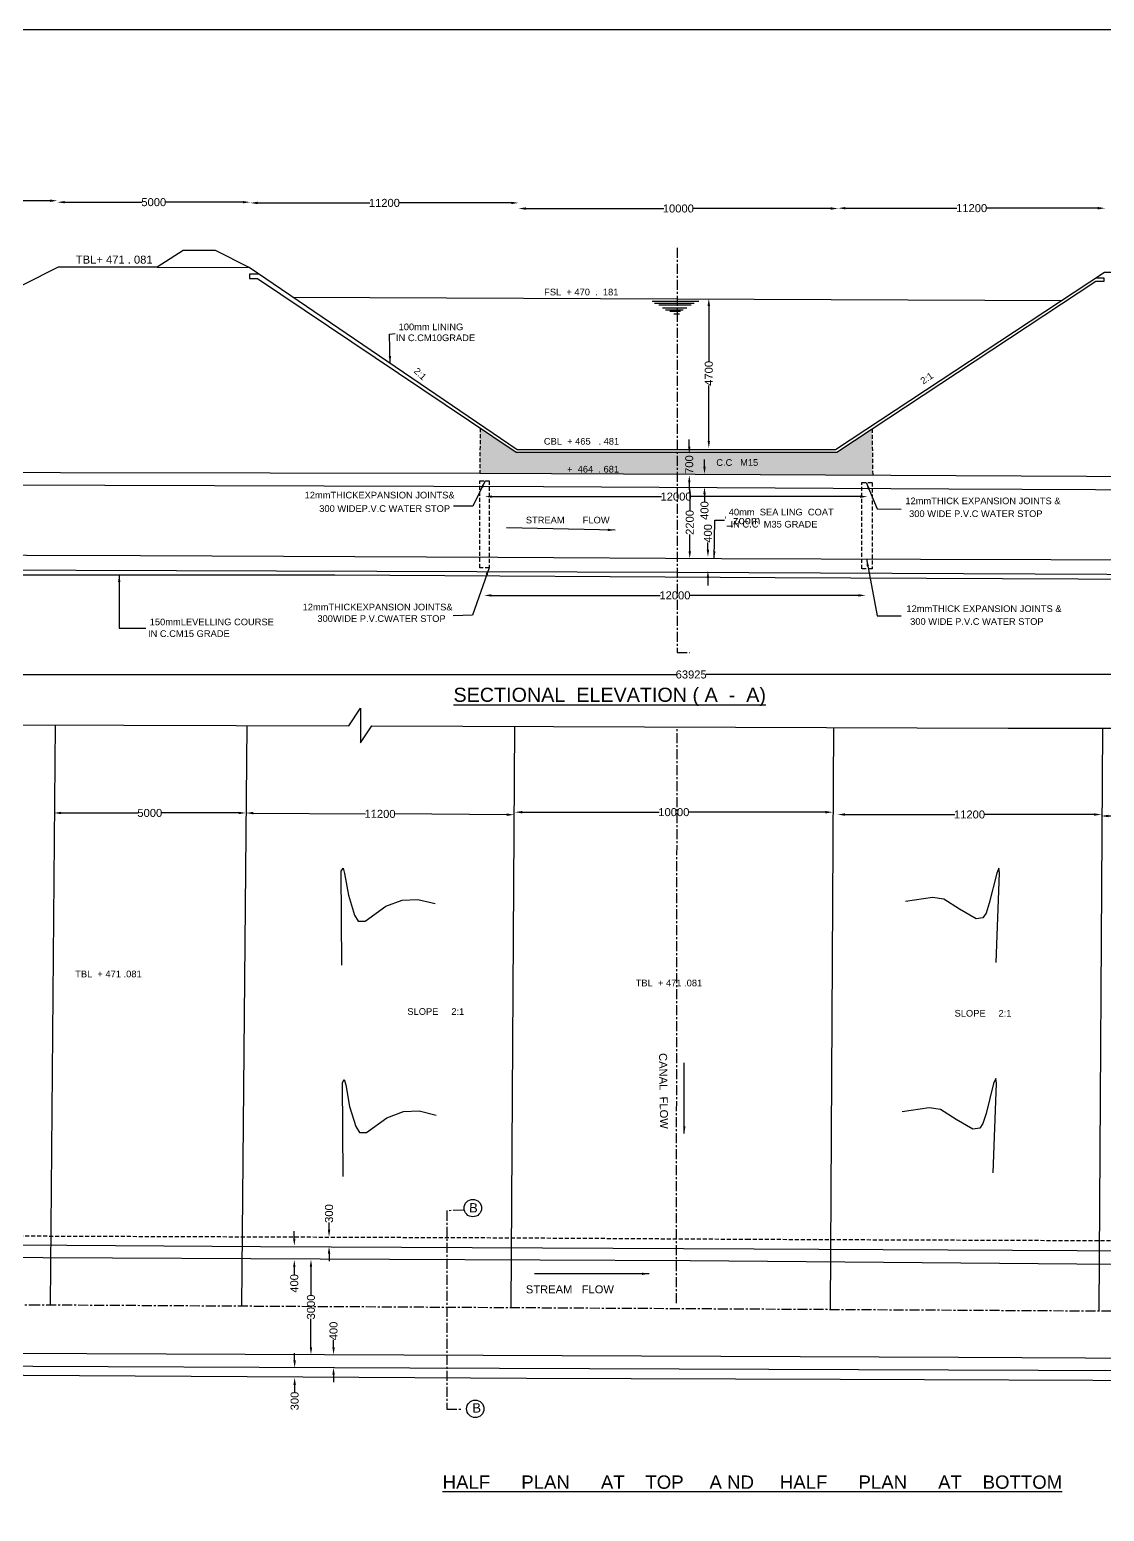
# Model space of a CAD drawing. Header units: millimetres. Extents: x -1227 to 145991, y 7047 to 97100.
# Drawn here: x 35009 to 75332, y 41544 to 97100 of the extents above; entities that cross this region are included whole.
import ezdxf

# ---------------------------------------------------------------- set-up
doc = ezdxf.new("R2010")
doc.units = ezdxf.units.MM
doc.header["$MEASUREMENT"] = 0
doc.linetypes.add('CENTER', pattern=[2, 1.25, -0.25, 0.25, -0.25])
doc.linetypes.add('DASHED', pattern=[0.75, 0.5, -0.25])
for name, color, linetype in [('DIM', 7, 'Continuous'), ('DWG', 7, 'Continuous'), ('TEXT', 7, 'Continuous'), ('TXT', 7, 'Continuous')]:
    doc.layers.add(name, color=color, linetype=linetype)
doc.styles.get("Standard").update_dxf_attribs({"font": 'arial.ttf'})
doc.dimstyles.new('Civil', dxfattribs={"dimtxt": 300, "dimasz": 275, "dimexe": 0.1, "dimexo": 0.0625, "dimgap": 0.09, "dimtad": 0, "dimdec": 0, "dimzin": 12, "dimdsep": 46, "dimtxsty": 'Standard', "dimcen": 0.1, "dimse1": 1, "dimse2": 1, "dimadec": 0, "dimazin": 2, "dimtfac": 1, "dimtdec": 0, "dimtofl": 0, "dimtmove": 0, "dimatfit": 3, "dimfxl": 1, "dimfrac": 1, "dimtolj": 1, "dimtzin": 0, "dimarcsym": 0})

# ---------------------------------------------------------------- blocks, each defined once
blk = doc.blocks.new('*D6')
at = {"layer": 'Defpoints', "color": 0, "transparency": 16777216}
for p in [(36050, 90685), (26852, 90545), (36050, 90545)]:
    blk.add_point(p, dxfattribs=at)
at = {"layer": 'DIM', "color": 0, "lineweight": -2, "transparency": 16777216}
for p, q in [((27127, 90685), (31004, 90685)), ((35775, 90685), (31897, 90685))]:
    blk.add_line(p, q, dxfattribs=at)
at = {"layer": 'DIM', "color": 0, "transparency": 16777216}
for points in [[(27127, 90731), (27127, 90640), (26852, 90685)], [(35775, 90731), (35775, 90640), (36050, 90685)]]:
    blk.add_solid(points, dxfattribs=at)
at = {"layer": 'DIM', "color": 0, "transparency": 16777216, "insert": (31451, 90685), "char_height": 300, "attachment_point": 5}
blk.add_mtext('\\A1;7700', dxfattribs=at)
blk = doc.blocks.new('*D7')
at = {"layer": 'Defpoints', "color": 0, "transparency": 16777216}
for p in [(36050, 90685), (43285, 90685), (43285, 90629)]:
    blk.add_point(p, dxfattribs=at)
at = {"layer": 'DIM', "color": 0, "lineweight": -2, "transparency": 16777216}
for p, q in [((36325, 90629), (39220, 90629)), ((43010, 90629), (40115, 90629))]:
    blk.add_line(p, q, dxfattribs=at)
at = {"layer": 'DIM', "color": 0, "transparency": 16777216}
for points in [[(36325, 90675), (36325, 90584), (36050, 90629)], [(43010, 90675), (43010, 90584), (43285, 90629)]]:
    blk.add_solid(points, dxfattribs=at)
at = {"layer": 'DIM', "color": 0, "transparency": 16777216, "insert": (39667, 90629), "char_height": 300, "attachment_point": 5}
blk.add_mtext('\\A1;5000', dxfattribs=at)
blk = doc.blocks.new('*D8')
at = {"layer": 'Defpoints', "color": 0, "transparency": 16777216}
for p in [(43285, 90560), (53352, 90602), (53352, 90560)]:
    blk.add_point(p, dxfattribs=at)
at = {"layer": 'DIM', "color": 0, "lineweight": -2, "transparency": 16777216}
for p, q in [((43560, 90602), (47769, 90602)), ((53077, 90602), (48869, 90602))]:
    blk.add_line(p, q, dxfattribs=at)
at = {"layer": 'DIM', "color": 0, "transparency": 16777216}
for points in [[(43560, 90647), (43560, 90556), (43285, 90602)], [(53077, 90647), (53077, 90556), (53352, 90602)]]:
    blk.add_solid(points, dxfattribs=at)
at = {"layer": 'DIM', "color": 0, "transparency": 16777216, "insert": (48319, 90602), "char_height": 300, "attachment_point": 5}
blk.add_mtext('\\A1;11200', dxfattribs=at)
blk = doc.blocks.new('*D9')
at = {"layer": 'Defpoints', "color": 0, "transparency": 16777216}
for p in [(53352, 90602), (65344, 90602), (65344, 90392)]:
    blk.add_point(p, dxfattribs=at)
at = {"layer": 'DIM', "color": 0, "lineweight": -2, "transparency": 16777216}
for p, q in [((53627, 90392), (58798, 90392)), ((65069, 90392), (59898, 90392))]:
    blk.add_line(p, q, dxfattribs=at)
at = {"layer": 'DIM', "color": 0, "transparency": 16777216}
for points in [[(53627, 90437), (53627, 90346), (53352, 90392)], [(65069, 90437), (65069, 90346), (65344, 90392)]]:
    blk.add_solid(points, dxfattribs=at)
at = {"layer": 'DIM', "color": 0, "transparency": 16777216, "insert": (59348, 90392), "char_height": 300, "attachment_point": 5}
blk.add_mtext('\\A1;10000', dxfattribs=at)
blk = doc.blocks.new('*D10')
at = {"layer": 'Defpoints', "color": 0, "transparency": 16777216}
for p in [(65344, 90392), (75360, 90405), (75360, 90392)]:
    blk.add_point(p, dxfattribs=at)
at = {"layer": 'DIM', "color": 0, "lineweight": -2, "transparency": 16777216}
for p, q in [((65619, 90405), (69802, 90405)), ((75085, 90405), (70902, 90405))]:
    blk.add_line(p, q, dxfattribs=at)
at = {"layer": 'DIM', "color": 0, "transparency": 16777216}
for points in [[(65619, 90451), (65619, 90359), (65344, 90405)], [(75085, 90451), (75085, 90359), (75360, 90405)]]:
    blk.add_solid(points, dxfattribs=at)
at = {"layer": 'DIM', "color": 0, "transparency": 16777216, "insert": (70352, 90405), "char_height": 300, "attachment_point": 5}
blk.add_mtext('\\A1;11200', dxfattribs=at)
blk = doc.blocks.new('*D32')
at = {"layer": 'Defpoints', "color": 0, "transparency": 16777216}
for p in [(59980, 77325), (60459, 77325), (59980, 76810)]:
    blk.add_point(p, dxfattribs=at)
at = {"layer": 'DIM', "color": 0, "lineweight": -2, "transparency": 16777216}
for p, q in [((60459, 77600), (60459, 77875)), ((60459, 76535), (60459, 76260))]:
    blk.add_line(p, q, dxfattribs=at)
at = {"layer": 'DIM', "color": 0, "transparency": 16777216}
for points in [[(60413, 77600), (60504, 77600), (60459, 77325)], [(60413, 76535), (60504, 76535), (60459, 76810)]]:
    blk.add_solid(points, dxfattribs=at)
at = {"layer": 'DIM', "color": 0, "transparency": 16777216, "insert": (60459, 78212), "char_height": 300, "attachment_point": 5, "rotation": 90}
blk.add_mtext('\\A1;400', dxfattribs=at)
blk = doc.blocks.new('*D33')
at = {"layer": 'Defpoints', "color": 0, "transparency": 16777216}
for p in [(59777, 79974), (59869, 79974), (59869, 77270)]:
    blk.add_point(p, dxfattribs=at)
at = {"layer": 'DIM', "color": 0, "lineweight": -2, "transparency": 16777216}
for p, q in [((59777, 79699), (59777, 79072)), ((59777, 77545), (59777, 78172))]:
    blk.add_line(p, q, dxfattribs=at)
at = {"layer": 'DIM', "color": 0, "transparency": 16777216}
for points in [[(59731, 79699), (59823, 79699), (59777, 79974)], [(59731, 77545), (59823, 77545), (59777, 77270)]]:
    blk.add_solid(points, dxfattribs=at)
at = {"layer": 'DIM', "color": 0, "transparency": 16777216, "insert": (59777, 78622), "char_height": 300, "attachment_point": 5, "rotation": 90}
blk.add_mtext('\\A1;2200', dxfattribs=at)
blk = doc.blocks.new('*D34')
at = {"layer": 'Defpoints', "color": 0, "transparency": 16777216}
for p in [(60293, 80434), (60293, 79955), (60330, 79955)]:
    blk.add_point(p, dxfattribs=at)
at = {"layer": 'DIM', "color": 0, "lineweight": -2, "transparency": 16777216}
for p, q in [((60330, 80709), (60330, 80984)), ((60330, 79680), (60330, 79405))]:
    blk.add_line(p, q, dxfattribs=at)
at = {"layer": 'DIM', "color": 0, "transparency": 16777216}
for points in [[(60284, 80709), (60375, 80709), (60330, 80434)], [(60284, 79680), (60375, 79680), (60330, 79955)]]:
    blk.add_solid(points, dxfattribs=at)
at = {"layer": 'DIM', "color": 0, "transparency": 16777216, "insert": (60330, 79068), "char_height": 300, "attachment_point": 5, "rotation": 90}
blk.add_mtext('\\A1;400', dxfattribs=at)
blk = doc.blocks.new('*D35')
at = {"layer": 'Defpoints', "color": 0, "transparency": 16777216}
for p in [(59704, 81188), (59759, 81188), (59704, 80397)]:
    blk.add_point(p, dxfattribs=at)
at = {"layer": 'DIM', "color": 0, "lineweight": -2, "transparency": 16777216}
for p, q in [((59759, 81463), (59759, 81738)), ((59759, 80122), (59759, 79847))]:
    blk.add_line(p, q, dxfattribs=at)
at = {"layer": 'DIM', "color": 0, "transparency": 16777216}
for points in [[(59713, 81463), (59805, 81463), (59759, 81188)], [(59713, 80122), (59805, 80122), (59759, 80397)]]:
    blk.add_solid(points, dxfattribs=at)
at = {"layer": 'DIM', "color": 0, "transparency": 16777216, "insert": (59759, 80792), "char_height": 300, "attachment_point": 5, "rotation": 90}
blk.add_mtext('\\A1;700', dxfattribs=at)
blk = doc.blocks.new('*D36')
at = {"layer": 'Defpoints', "color": 0, "transparency": 16777216}
for p in [(52084, 79486), (66440, 79590), (66440, 79486)]:
    blk.add_point(p, dxfattribs=at)
at = {"layer": 'DIM', "color": 0, "lineweight": -2, "transparency": 16777216}
for p, q in [((52359, 79590), (58712, 79590)), ((66165, 79590), (59812, 79590))]:
    blk.add_line(p, q, dxfattribs=at)
at = {"layer": 'DIM', "color": 0, "transparency": 16777216}
for points in [[(52359, 79636), (52359, 79544), (52084, 79590)], [(66165, 79636), (66165, 79544), (66440, 79590)]]:
    blk.add_solid(points, dxfattribs=at)
at = {"layer": 'DIM', "color": 0, "transparency": 16777216, "insert": (59262, 79590), "char_height": 300, "attachment_point": 5}
blk.add_mtext('\\A1;12000', dxfattribs=at)
blk = doc.blocks.new('*D37')
at = {"layer": 'Defpoints', "color": 0, "transparency": 16777216}
for p in [(60428, 87018), (60491, 87018), (60428, 81405)]:
    blk.add_point(p, dxfattribs=at)
at = {"layer": 'DIM', "color": 0, "lineweight": -2, "transparency": 16777216}
for p, q in [((60491, 86743), (60491, 84665)), ((60491, 81680), (60491, 83758))]:
    blk.add_line(p, q, dxfattribs=at)
at = {"layer": 'DIM', "color": 0, "transparency": 16777216}
for points in [[(60445, 86743), (60537, 86743), (60491, 87018)], [(60445, 81680), (60537, 81680), (60491, 81405)]]:
    blk.add_solid(points, dxfattribs=at)
at = {"layer": 'DIM', "color": 0, "transparency": 16777216, "insert": (60491, 84211), "char_height": 300, "attachment_point": 5, "rotation": 90}
blk.add_mtext('\\A1;4700', dxfattribs=at)
blk = doc.blocks.new('*D38')
at = {"layer": 'Defpoints', "color": 0, "transparency": 16777216}
for p in [(52063, 75991), (66377, 75991), (66377, 75887)]:
    blk.add_point(p, dxfattribs=at)
at = {"layer": 'DIM', "color": 0, "lineweight": -2, "transparency": 16777216}
for p, q in [((52338, 75887), (58670, 75887)), ((66102, 75887), (59770, 75887))]:
    blk.add_line(p, q, dxfattribs=at)
at = {"layer": 'DIM', "color": 0, "transparency": 16777216}
for points in [[(52338, 75933), (52338, 75841), (52063, 75887)], [(66102, 75933), (66102, 75841), (66377, 75887)]]:
    blk.add_solid(points, dxfattribs=at)
at = {"layer": 'DIM', "color": 0, "transparency": 16777216, "insert": (59220, 75887), "char_height": 300, "attachment_point": 5}
blk.add_mtext('\\A1;12000', dxfattribs=at)
blk = doc.blocks.new('*D52')
at = {"layer": 'Defpoints', "color": 0, "transparency": 16777216}
for p in [(25460, 72920), (25460, 72599), (94198, 72599)]:
    blk.add_point(p, dxfattribs=at)
at = {"layer": 'DIM', "color": 0, "lineweight": -2, "transparency": 16777216}
for p, q in [((25735, 72920), (59262, 72920)), ((93923, 72920), (60395, 72920))]:
    blk.add_line(p, q, dxfattribs=at)
at = {"layer": 'DIM', "color": 0, "transparency": 16777216}
for points in [[(25735, 72966), (25735, 72874), (25460, 72920)], [(93923, 72966), (93923, 72874), (94198, 72920)]]:
    blk.add_solid(points, dxfattribs=at)
at = {"layer": 'DIM', "color": 0, "transparency": 16777216, "insert": (59829, 72920), "char_height": 300, "attachment_point": 5}
blk.add_mtext('\\A1;63925', dxfattribs=at)
blk = doc.blocks.new('*D73')
at = {"layer": 'Defpoints', "color": 0, "transparency": 16777216}
for p in [(44809, 46927), (44809, 46562), (44953, 46562)]:
    blk.add_point(p, dxfattribs=at)
at = {"layer": 'DIM', "color": 0, "lineweight": -2, "transparency": 16777216}
for p, q in [((44953, 47202), (44953, 47477)), ((44953, 46287), (44953, 46012))]:
    blk.add_line(p, q, dxfattribs=at)
at = {"layer": 'DIM', "color": 0, "transparency": 16777216}
for points in [[(44907, 47202), (44999, 47202), (44953, 46927)], [(44907, 46287), (44999, 46287), (44953, 46562)]]:
    blk.add_solid(points, dxfattribs=at)
at = {"layer": 'DIM', "color": 0, "transparency": 16777216, "insert": (44953, 45681), "char_height": 300, "attachment_point": 5, "rotation": 90}
blk.add_mtext('\\A1;300', dxfattribs=at)
blk = doc.blocks.new('*D74')
at = {"layer": 'Defpoints', "color": 0, "transparency": 16777216}
for p in [(46282, 47421), (46412, 47421), (46282, 46940)]:
    blk.add_point(p, dxfattribs=at)
at = {"layer": 'DIM', "color": 0, "lineweight": -2, "transparency": 16777216}
for p, q in [((46412, 47696), (46412, 47971)), ((46412, 46665), (46412, 46390))]:
    blk.add_line(p, q, dxfattribs=at)
at = {"layer": 'DIM', "color": 0, "transparency": 16777216}
for points in [[(46366, 47696), (46458, 47696), (46412, 47421)], [(46366, 46665), (46458, 46665), (46412, 46940)]]:
    blk.add_solid(points, dxfattribs=at)
at = {"layer": 'DIM', "color": 0, "transparency": 16777216, "insert": (46412, 48308), "char_height": 300, "attachment_point": 5, "rotation": 90}
blk.add_mtext('\\A1;400', dxfattribs=at)
blk = doc.blocks.new('*D75')
at = {"layer": 'Defpoints', "color": 0, "transparency": 16777216}
for p in [(45565, 50991), (45656, 50991), (45656, 47421)]:
    blk.add_point(p, dxfattribs=at)
at = {"layer": 'DIM', "color": 0, "lineweight": -2, "transparency": 16777216}
for p, q in [((45565, 50716), (45565, 49654)), ((45565, 47696), (45565, 48759))]:
    blk.add_line(p, q, dxfattribs=at)
at = {"layer": 'DIM', "color": 0, "transparency": 16777216}
for points in [[(45519, 50716), (45611, 50716), (45565, 50991)], [(45519, 47696), (45611, 47696), (45565, 47421)]]:
    blk.add_solid(points, dxfattribs=at)
at = {"layer": 'DIM', "color": 0, "transparency": 16777216, "insert": (45565, 49206), "char_height": 300, "attachment_point": 5, "rotation": 90}
blk.add_mtext('\\A1;3000', dxfattribs=at)
blk = doc.blocks.new('*D76')
at = {"layer": 'Defpoints', "color": 0, "transparency": 16777216}
for p in [(44536, 51499), (44536, 50978), (44940, 50978)]:
    blk.add_point(p, dxfattribs=at)
at = {"layer": 'DIM', "color": 0, "lineweight": -2, "transparency": 16777216}
for p, q in [((44940, 51774), (44940, 52049)), ((44940, 50703), (44940, 50428))]:
    blk.add_line(p, q, dxfattribs=at)
at = {"layer": 'DIM', "color": 0, "transparency": 16777216}
for points in [[(44894, 51774), (44986, 51774), (44940, 51499)], [(44894, 50703), (44986, 50703), (44940, 50978)]]:
    blk.add_solid(points, dxfattribs=at)
at = {"layer": 'DIM', "color": 0, "transparency": 16777216, "insert": (44940, 50091), "char_height": 300, "attachment_point": 5, "rotation": 90}
blk.add_mtext('\\A1;400', dxfattribs=at)
blk = doc.blocks.new('*D77')
at = {"layer": 'Defpoints', "color": 0, "transparency": 16777216}
for p in [(46243, 51830), (46243, 51830), (46243, 51479)]:
    blk.add_point(p, dxfattribs=at)
at = {"layer": 'DIM', "color": 0, "lineweight": -2, "transparency": 16777216}
for p, q in [((46243, 52105), (46243, 52380)), ((46243, 51204), (46243, 50929))]:
    blk.add_line(p, q, dxfattribs=at)
at = {"layer": 'DIM', "color": 0, "transparency": 16777216}
for points in [[(46198, 52105), (46289, 52105), (46243, 51830)], [(46198, 51204), (46289, 51204), (46243, 51479)]]:
    blk.add_solid(points, dxfattribs=at)
at = {"layer": 'DIM', "color": 0, "transparency": 16777216, "insert": (46243, 52711), "char_height": 300, "attachment_point": 5, "rotation": 90}
blk.add_mtext('\\A1;300', dxfattribs=at)
blk = doc.blocks.new('*D78')
at = {"layer": 'Defpoints', "color": 0, "transparency": 16777216}
for p in [(35913, 67759), (43123, 67759), (43123, 67729)]:
    blk.add_point(p, dxfattribs=at)
at = {"layer": 'DIM', "color": 0, "lineweight": -2, "transparency": 16777216}
for p, q in [((36188, 67729), (39070, 67729)), ((42848, 67729), (39965, 67729))]:
    blk.add_line(p, q, dxfattribs=at)
at = {"layer": 'DIM', "color": 0, "transparency": 16777216}
for points in [[(36188, 67775), (36188, 67684), (35913, 67729)], [(42848, 67775), (42848, 67684), (43123, 67729)]]:
    blk.add_solid(points, dxfattribs=at)
at = {"layer": 'DIM', "color": 0, "transparency": 16777216, "insert": (39518, 67729), "char_height": 300, "attachment_point": 5}
blk.add_mtext('\\A1;5000', dxfattribs=at)
blk = doc.blocks.new('*D79')
at = {"layer": 'Defpoints', "color": 0, "transparency": 16777216}
for p in [(43123, 67729), (53186, 67666), (53186, 67663)]:
    blk.add_point(p, dxfattribs=at)
at = {"layer": 'DIM', "color": 0, "lineweight": -2, "transparency": 16777216}
for p, q in [((43398, 67726), (47605, 67699)), ((52911, 67665), (48705, 67692))]:
    blk.add_line(p, q, dxfattribs=at)
at = {"layer": 'DIM', "color": 0, "transparency": 16777216}
for points in [[(43398, 67771), (43398, 67680), (43123, 67727)], [(52912, 67711), (52911, 67619), (53186, 67663)]]:
    blk.add_solid(points, dxfattribs=at)
at = {"layer": 'DIM', "color": 0, "transparency": 16777216, "insert": (48155, 67695), "char_height": 300, "attachment_point": 5, "rotation": 359.6367}
blk.add_mtext('\\A1;11200', dxfattribs=at)
blk = doc.blocks.new('*D80')
at = {"layer": 'Defpoints', "color": 0, "transparency": 16777216}
for p in [(53214, 67679), (65144, 67759), (65144, 67679)]:
    blk.add_point(p, dxfattribs=at)
at = {"layer": 'DIM', "color": 0, "lineweight": -2, "transparency": 16777216}
for p, q in [((53489, 67759), (58629, 67759)), ((64869, 67759), (59729, 67759))]:
    blk.add_line(p, q, dxfattribs=at)
at = {"layer": 'DIM', "color": 0, "transparency": 16777216}
for points in [[(53489, 67805), (53489, 67713), (53214, 67759)], [(64869, 67805), (64869, 67713), (65144, 67759)]]:
    blk.add_solid(points, dxfattribs=at)
at = {"layer": 'DIM', "color": 0, "transparency": 16777216, "insert": (59179, 67759), "char_height": 300, "attachment_point": 5}
blk.add_mtext('\\A1;10000', dxfattribs=at)
blk = doc.blocks.new('*D81')
at = {"layer": 'Defpoints', "color": 0, "transparency": 16777216}
for p in [(65322, 67759), (75223, 67759), (75223, 67671)]:
    blk.add_point(p, dxfattribs=at)
at = {"layer": 'DIM', "color": 0, "lineweight": -2, "transparency": 16777216}
for p, q in [((65597, 67671), (69722, 67671)), ((74948, 67671), (70822, 67671))]:
    blk.add_line(p, q, dxfattribs=at)
at = {"layer": 'DIM', "color": 0, "transparency": 16777216}
for points in [[(65597, 67717), (65597, 67625), (65322, 67671)], [(74948, 67717), (74948, 67625), (75223, 67671)]]:
    blk.add_solid(points, dxfattribs=at)
at = {"layer": 'DIM', "color": 0, "transparency": 16777216, "insert": (70272, 67671), "char_height": 300, "attachment_point": 5}
blk.add_mtext('\\A1;11200', dxfattribs=at)
blk = doc.blocks.new('*D82')
at = {"layer": 'Defpoints', "color": 0, "transparency": 16777216}
for p in [(75205, 67636), (83665, 67636), (83665, 67616)]:
    blk.add_point(p, dxfattribs=at)
at = {"layer": 'DIM', "color": 0, "lineweight": -2, "transparency": 16777216}
for p, q in [((75480, 67616), (78986, 67616)), ((83390, 67616), (79885, 67616))]:
    blk.add_line(p, q, dxfattribs=at)
at = {"layer": 'DIM', "color": 0, "transparency": 16777216}
for points in [[(75480, 67662), (75480, 67570), (75205, 67616)], [(83390, 67662), (83390, 67570), (83665, 67616)]]:
    blk.add_solid(points, dxfattribs=at)
at = {"layer": 'DIM', "color": 0, "transparency": 16777216, "insert": (79435, 67616), "char_height": 300, "attachment_point": 5}
blk.add_mtext('\\A1;8925', dxfattribs=at)

msp = doc.modelspace()

# ---------------------------------------------------------------- hatches: boundary and pattern name
at = {"layer": 'DWG'}
h = msp.add_hatch(dxfattribs=at)
h.set_pattern_fill('AR-CONC', color=256, scale=50)
h.set_pattern_definition([(50, (0, 0), (358.6301, -31.3761), [37.5, -412.5]), (355, (0, 0), (-69.3757, 376.0961), [30, -330]), (100.45144, (29.9, -2.6), (289.2544, 344.72), [31.8701, -350.571]), (46.1842, (0, 100), (533.6207, -82.7596), [56.25, -618.75]), (96.63564, (44.47, 93.1), (467.331, 487.0593), [47.8052, -525.857]), (351.18416, (0, 100), (467.331, 487.0593), [45, -495]), (21, (50, 75), (298.4535, -201.30945), [37.5, -412.5]), (326, (50, 75), (121.6577, 362.575), [30, -330]), (71.45144, (74.87, 58.22), (420.1112, 161.2656), [31.8701, -350.571]), (37.5, (0, 0), (6.07993, 166.44693), [0, -326, 0, -335, 0, -331.25]), (7.5, (0, 0), (131.53477, 197.20586), [0, -191, 0, -318.5, 0, -126.25]), (327.5, (-111.5, 0), (266.91122, -11.27744), [0, -125, 0, -390, 0, -517.5]), (317.5, (-161.5, 0), (291.5931, 50.0525), [0, -162.5, 0, -259, 0, -367.5])])
h.paths.add_polyline_path([(66615.6, 82126.5), (65294.9, 81255.6), (59307.5, 81255.6), (59307.5, 80420.6), (59982.3, 80416.8), (66639.7, 80383.6)])
h.paths.add_polyline_path([(59307.5, 81255.6), (53259.2, 81255.6), (51912.3, 82159.5), (51900.2, 80462.2), (59307.5, 80420.6)])
h.paths.add_polyline_path([(60070.1, 80367.9), (60070.1, 81217.2), (59451.9, 81217.2), (59451.9, 80367.9)], flags=9)
h.paths.add_polyline_path([(60708, 80676.2), (62409.2, 80676.2), (62409.2, 81064), (60708, 81064)], flags=24)
h.paths.add_polyline_path([(55108.6, 80426.1), (57187.8, 80426.1), (57187.8, 80809.1), (55108.6, 80809.1)], flags=25)

# ---------------------------------------------------------------- linework, layer by layer
msp.add_lwpolyline([(145991, 7046.9), (-1227.1, 7046.9), (-1227.1, 97099.6), (145991, 97099.6)], close=True)
at = {"layer": 'DWG', "linetype": 'CENTER', "ltscale": 300}
for points in [[(59307.5, 88923.8), (59307.5, 73741.5), (59768.8, 73741.5)], [(59275.6, 49348.9), (59303.8, 70952.8)], [(51270.7, 52836.7), (50666.9, 52814.4), (50666.9, 45373.7), (51226, 45373.7)], [(1983, 51283.5), (1983, 49386.6), (35025, 49292.8), (81192.6, 49024.9), (109192.4, 48945.9), (121004.2, 48864.5), (121004.2, 50646.1)]]:
    msp.add_lwpolyline(points, dxfattribs=at)
at = {"layer": 'DWG'}
for points in [[(120787.6, 81001), (97681.9, 81213.1), (93542.3, 83299.7), (92928.1, 83299.7), (83740.4, 87998.7), (75340.7, 87998.7), (65243.8, 81350.4), (53305.2, 81350.4), (43246.2, 88175.2), (41980.9, 88813.4), (40764.8, 88813.4), (39794.4, 88199.7), (36075.1, 88199.7), (26854.1, 83547.7)], [(39794.4, 88199.7), (43246.2, 88175.2)], [(43609.4, 87928.8), (43256.5, 87928.8), (43256.5, 87764.7), (43559.2, 87764.7), (53259.2, 81255.6), (65294.9, 81255.6), (75017.1, 87666.7), (75324.2, 87666.7), (75324.2, 87782.4), (75012.3, 87782.4)], [(44886, 87062.6), (73734.1, 86940.8)], [(58366.1, 86919.3), (60118.4, 86919.3)], [(58453.1, 86843.2), (59940.7, 86843.2)], [(58612.8, 86785.2), (59835.4, 86785.2)], [(58750.6, 86669.2), (59664.9, 86669.2)], [(58870.4, 86589.5), (59530.7, 86589.5)], [(59026.4, 86542.3), (59432.7, 86542.3)], [(59178.8, 86448.1), (59396.4, 86448.1)], [(25475.5, 80052.1), (54288.9, 79976), (69495.6, 79881.7), (94229.4, 79763.9), (94229.4, 80245.8), (93528.8, 83299.7)], [(94229.4, 80245.8), (59982.3, 80416.8), (51900.2, 80462.2), (28292.1, 80498.2)], [(16787.9, 77415.5), (26338.5, 77415.5), (39167.8, 77388.5), (52579.6, 77323.5), (60968.4, 77267.3), (68438.8, 77247.1), (83096.5, 77206.4), (94972.9, 77101), (107875.3, 77023), (108147.4, 77023), (110395.8, 77023), (110395.8, 76945.1), (107648.8, 76945.1), (94228.9, 77050.1)], [(25473.7, 76874.6), (59307.5, 76763.6), (94228.8, 76597.1)], [(25946.3, 76663), (46465.7, 76663), (62979.3, 76557.3), (94228.8, 76424.7), (94228.8, 76314.5), (110863, 76211.3), (110863, 75124.5), (110304.5, 75124.5), (110223.6, 75491.7), (93751.6, 75600.8), (93751.6, 76426.7)], [(2786.5, 31683.6), (2786.5, 36105.5), (2141.2, 36535.4), (3447.3, 36535.4), (2801.9, 36996), (2941.1, 55321.2), (2311.1, 55781.8), (3555.8, 55781.8), (2925.8, 56227), (3079.8, 71085.2), (20796.6, 71071.3), (21211.5, 71700.8), (21211.5, 70441.8), (21641.7, 71071.3), (46991.5, 70996.9), (47419.2, 71658.3), (47419.2, 70355.9), (47846.9, 70996.9), (71718.4, 70905), (83841.5, 70905)], [(35966, 71029.2), (35774.7, 49288.4)], [(43162.2, 71008.1), (42961.2, 49246.7)], [(53073.6, 49188.1), (53215.1, 70976.2)], [(65173.2, 70930.2), (65042.7, 49118.6)], [(75132, 49060.1), (75270.5, 70905)], [(46725.4, 62027.1), (46696.8, 65546.5), (46768.4, 65660.9), (46825.6, 65460.7), (46968.8, 64645.2), (47197.9, 63901.3), (47341.1, 63672.4), (47598.8, 63672.4), (48372, 64230.3), (48987.7, 64459.2), (49574.7, 64487.8), (50219, 64330.5)], [(71278.1, 62119.8), (71398, 65488.9), (71371.4, 65662), (71291.4, 65475.6), (71011.5, 64343.7), (70891.6, 63970.8), (70771.6, 63797.7), (70518.4, 63757.7), (69892, 64117.3), (69305.6, 64503.5), (68879.1, 64556.7), (67866.2, 64410.3)], [(46770.5, 54100.2), (46741.9, 57619.6), (46813.4, 57734), (46870.7, 57533.8), (47013.9, 56718.3), (47243, 55974.4), (47386.2, 55745.5), (47643.9, 55745.5), (48417.1, 56303.4), (49032.7, 56532.3), (49619.8, 56560.9), (50264.1, 56403.6)], [(71161.4, 54233.8), (71281.4, 57602.9), (71254.7, 57776), (71174.8, 57589.6), (70894.9, 56457.6), (70774.9, 56084.8), (70655, 55911.7), (70401.8, 55871.7), (69775.4, 56231.3), (69189, 56617.4), (68762.5, 56670.7), (67749.6, 56524.2)], [(12856.4, 57115), (12687.9, 34789.7), (16431.2, 34789.7), (16431.2, 39522.9), (24801.3, 43661.7), (28473.5, 43661.7), (28473.5, 46687.6), (53653.6, 46536.2), (65420.4, 46500.5), (78060.1, 46447.1)], [(26583.9, 51524.4), (30956.1, 51556.9), (43666.2, 51476.9), (62198.5, 51388), (79145.6, 51299), (94091.9, 51236.8), (94091.9, 51423.4), (92767, 51423.4), (92776.5, 48992.2)], [(88338.9, 50793.5), (74293.7, 50818.5), (59791.8, 50934.1), (48516, 50988.2), (32903.4, 51068), (25277.9, 51065)], [(25250.3, 47054.5), (32290.2, 46996), (49269.2, 46926.6), (72842, 46839.8), (92966.5, 46753), (94041.9, 46753), (94048.3, 48988.6)], [(25253.6, 47513), (69861.4, 47321.9), (91280, 47207.6), (94043.2, 47201.2)]]:
    msp.add_lwpolyline(points, dxfattribs=at)
at = {"layer": 'DWG', "linetype": 'DASHED', "ltscale": 300}
for points in [[(51912.3, 82159.5), (51900.2, 80462.2)], [(66615.6, 82126.5), (66639.7, 80383.6)], [(12856.4, 57115), (12856.4, 63905.2), (16604.8, 63905.2), (16604.8, 59115), (24869, 54915.3), (28537.7, 54915.3), (28537.7, 51895.4), (52844.1, 51804.1), (61914.8, 51749), (79201.5, 51682.4), (90833.4, 51622), (90833.4, 54665.8), (94030.5, 54623.9), (96132.3, 54702.6), (96544.1, 54745), (107519.1, 59091.3), (107519.1, 64912.3), (110781.9, 64912.3), (110756.3, 57219)]]:
    msp.add_lwpolyline(points, dxfattribs=at)
for points in [[(51894.3, 80186.6), (52248.2, 80186.6), (52248.2, 76924.5), (51894.3, 76924.5)], [(66230.7, 80122.5), (66616.2, 80122.5), (66616.2, 76879.6), (66230.7, 76879.6)]]:
    msp.add_lwpolyline(points, close=True, dxfattribs=at)
at = {"layer": 'TXT'}
for centre in [(51638.3, 52913.7), (51728, 45388.9)]:
    msp.add_circle(centre, 326, dxfattribs=at)

# ---------------------------------------------------------------- texts
at = {"layer": 'TEXT'}
for s, height, p in [('TBL+ 471 . 081', 300, (36745.7, 88327)), ('FSL  + 470  .  181', 250, (54314.1, 87136.1)), ('IN C.CM10GRADE', 250, (48754, 85420.8)), ('100mm LINING', 250, (48853, 85830.3)), ('CBL  + 465   . 481', 250, (54302.4, 81539.2)), ('+  464  . 681', 250, (55172.5, 80494.2)), ('C.C   M15', 250, (60772.6, 80745.1)), ('12mmTHICKEXPANSION JOINTS&', 250, (45327.3, 79522.3)), ('12mmTHICK EXPANSION JOINTS &', 250, (67865.4, 79306.2)), ('300 WIDEP.V.C WATER STOP', 250, (45875.2, 79018)), ('40mm  SEA LING  COAT', 250, (61239, 78885.6)), ('300 WIDE P.V.C WATER STOP', 250, (68005.6, 78824.7)), ('STREAM       FLOW  ', 250, (53626.8, 78586.7)), ('IN C.C  M35 GRADE', 250, (61308.2, 78431.5)), ('12mmTHICKEXPANSION JOINTS&', 250, (45251.5, 75324.8)), ('150mmLEVELLING COURSE', 250, (39514.9, 74767.6)), ('300WIDE P.V.CWATER STOP', 250, (45805.7, 74893)), ('12mmTHICK EXPANSION JOINTS &', 250, (67905.4, 75264)), ('300 WIDE P.V.C WATER STOP', 250, (68045.6, 74782.4)), ('IN C.CM15 GRADE', 250, (39450.5, 74329.7)), ('%%USECTIONAL  ELEVATION ( A  -  A)', 530, (50911.5, 71896.2)), ('TBL  + 471 .081', 250, (36719.3, 61568.2)), ('TBL  + 471 .081', 250, (57748.8, 61230.4)), ('SLOPE     2:1', 250, (49181.5, 60160.8)), ('SLOPE     2:1', 250, (69712.2, 60095.4)), ('STREAM   FLOW', 300, (53626.2, 49718.6)), ('%%UHALF      PLAN      AT    TOP     A ND     HALF      PLAN      AT    BOTTOM', 500, (50504.8, 42391))]:
    msp.add_text(s, height=height, dxfattribs=at).set_placement(p)
for s, height, rotation, p in [('2:1', 250, 316.27642, (49401.1, 84270.3)), ('2:1', 250, 34.18681, (68538, 83792.4)), ('CANAL  FLOW', 300, 270.86083, (58623.1, 58724.6)), ('B', 350, 357.30006, (51490.9, 52758.1)), ('B', 350, 1.26682, (51623.4, 45244))]:
    msp.add_text(s, height=height, rotation=rotation, dxfattribs=at).set_placement(p)
at = {"layer": 'TEXT', "insert": (61083.2, 78855.9), "char_height": 300, "attachment_point": 1}
msp.add_mtext("\\A1;'_zoom ", dxfattribs=at)

# ---------------------------------------------------------------- dimensions: what is measured, and where the dimension line sits
at = {"layer": 'DIM'}
for p1, p2, distance, text, picture, middle in [((26851.5, 90545.5), (36049.9, 90545.5), 140, '7700', '*D6', (31450.7, 90685.5)), ((36049.9, 90685.5), (43284.9, 90685.5), -56, '5000', '*D7', (39667.4, 90629.5)), ((43284.9, 90559.6), (53352.4, 90559.6), 42, '11200', '*D8', (48318.7, 90601.6)), ((53352.4, 90601.6), (65343.5, 90601.6), -210.1, '10000', '*D9', (59348, 90391.5)), ((65343.5, 90391.5), (75359.6, 90391.5), 13.3, '11200', '*D10', (70351.6, 90404.8)), ((60428.3, 81404.9), (60428.3, 87017.6), -62.4, '4700', '*D37', (60490.7, 84211.2)), ((59703.7, 80396.9), (59703.7, 81188), -55.2, '700', '*D35', (59758.9, 80792.5)), ((60292.8, 80433.7), (60292.8, 79955.4), 36.8, '400', '*D34', (60329.6, 79068.4)), ((52084.2, 79485.8), (66439.6, 79485.8), 103.9, '12000', '*D36', (59261.9, 79589.7)), ((59869.4, 77269.6), (59869.4, 79973.8), 92.1, '2200', '*D33', (59777.3, 78621.7)), ((59979.8, 76809.6), (59979.8, 77324.7), -478.7, '400', '*D32', (60458.5, 78211.8)), ((52063.3, 75990.7), (66377.1, 75990.7), -103.9, '12000', '*D38', (59220.2, 75886.7)), ((94197.7, 72599.3), (25460.1, 72599.3), -320.5, '63925', '*D52', (59828.9, 72919.8)), ((35912.6, 67759.2), (43122.8, 67759.2), -29.8, '5000', '*D78', (39517.7, 67729.3)), ((43122.8, 67729.3), (53186.5, 67665.5), -2.1, '11200', '*D79', (48154.6, 67695.4)), ((53213.8, 67679.2), (65143.7, 67679.2), 79.8, '10000', '*D80', (59178.7, 67759)), ((65321.6, 67759), (75223.1, 67759), -87.9, '11200', '*D81', (70272.4, 67671.1)), ((75205.2, 67636.1), (83665.4, 67636.1), -20.3, '8925', '*D82', (79435.3, 67615.8)), ((46243.5, 51478.7), (46243.5, 51830.1), 0, '300', '*D77', (46243.5, 52711)), ((44535.9, 51498.6), (44535.9, 50978.1), 403.9, '400', '*D76', (44939.9, 50091.1)), ((45656.4, 47421.1), (45656.4, 50991.1), 91.1, '3000', '*D75', (45565.3, 49206.1)), ((46281.9, 46939.6), (46281.9, 47421.1), -130.3, '400', '*D74', (46412.2, 48308.1)), ((44809.5, 46926.6), (44809.5, 46562.2), 143.3, '300', '*D73', (44952.8, 45681.3))]:
    dim = msp.add_aligned_dim(p1=p1, p2=p2, distance=distance, text=text, dimstyle='Civil', dxfattribs=at)
    dim.commit()
    dim.dimension.update_dxf_attribs({"geometry": picture, "text_midpoint": middle})

# ---------------------------------------------------------------- leaders
at = {"layer": 'TEXT'}
for points in [[(48534.5, 84587.2), (48508.4, 85682.1), (48725.5, 85707.6)], [(52102.1, 80186.6), (51640.6, 79235.3), (50918.7, 79235.3)], [(66396.7, 80122.5), (66805.4, 79127.8), (67708.8, 79120.6)], [(56977.6, 78336.9), (52906.8, 78419.6)], [(66406.7, 77252.6), (66810.8, 75126.4), (67705.7, 75126.4)], [(52248.2, 76924.5), (51628.2, 75143.6), (50903.9, 75122.3)], [(38370.8, 76663), (38370.8, 74656.4), (39372, 74656.4)], [(59571.6, 55707.1), (59571.6, 58359.2)], [(58257.5, 50451.4), (53951, 50451.4)]]:
    msp.add_leader(points, dimstyle='Civil', override={"dimgap": 0.09, "dimtad": 0}, dxfattribs=at)
at = {"layer": 'TEXT', "annotation_type": 0, "has_hookline": 1, "hookline_direction": 0, "text_width": 1292.5}
msp.add_leader([(60692.2, 77269.1), (60717.7, 78705.9), (61083.1, 78705.9)], dimstyle='Civil', override={"dimgap": 0.09, "dimtad": 0}, dxfattribs=at)

doc.saveas('drawing.dxf')
